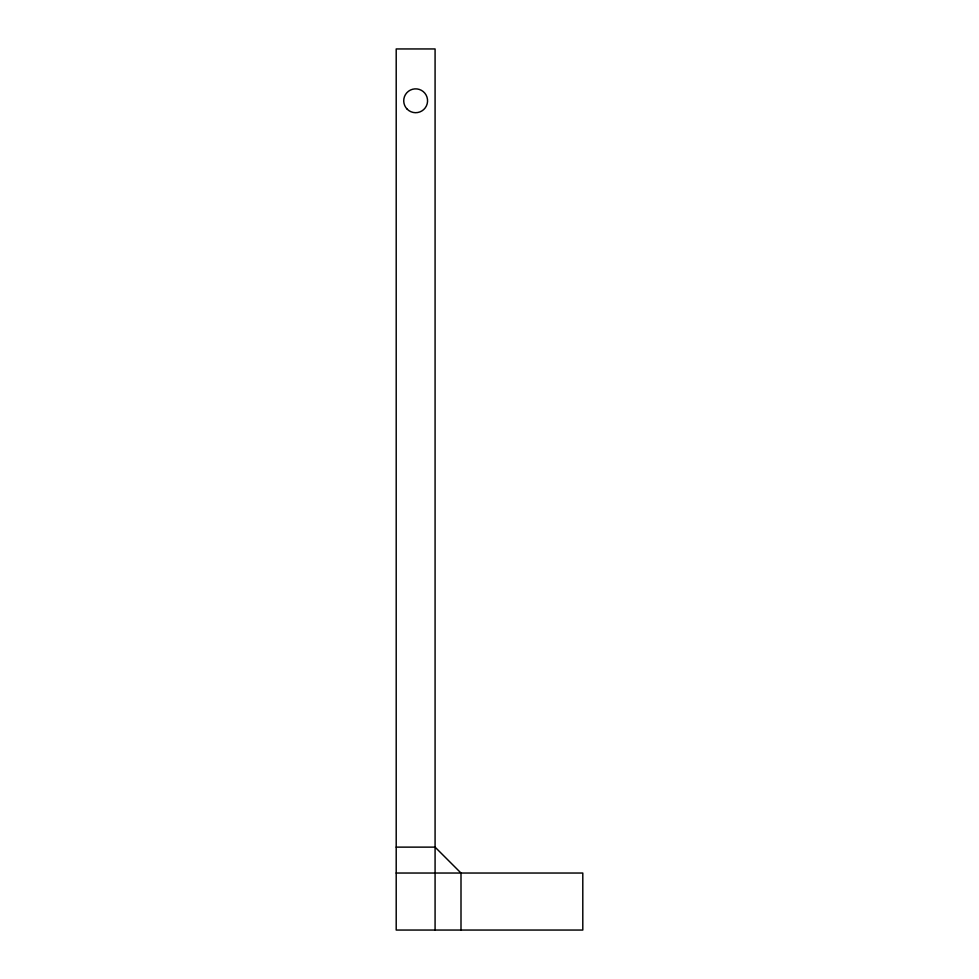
<?xml version="1.0" encoding="UTF-8"?>
<svg xmlns="http://www.w3.org/2000/svg" width="979" height="979" viewBox="0 0 979 979"><rect width="100%" height="100%" fill="white"/><g stroke="black" fill="none" stroke-linecap="round" stroke-linejoin="round"><path stroke-width="1.47" d="M396.201 847.129L435.08 847.129L460.999 873.035L460.999 930.05M396.201 873.035L582.799 873.035L582.799 930.05L396.201 930.05L396.201 48.95L435.08 48.95L435.08 930.05M407.215 109.207A11.919 11.919 0 0 0 427.162 103.86A11.919 11.919 0 0 0 412.563 89.26A11.919 11.919 0 0 0 407.215 109.207"/></g></svg>
